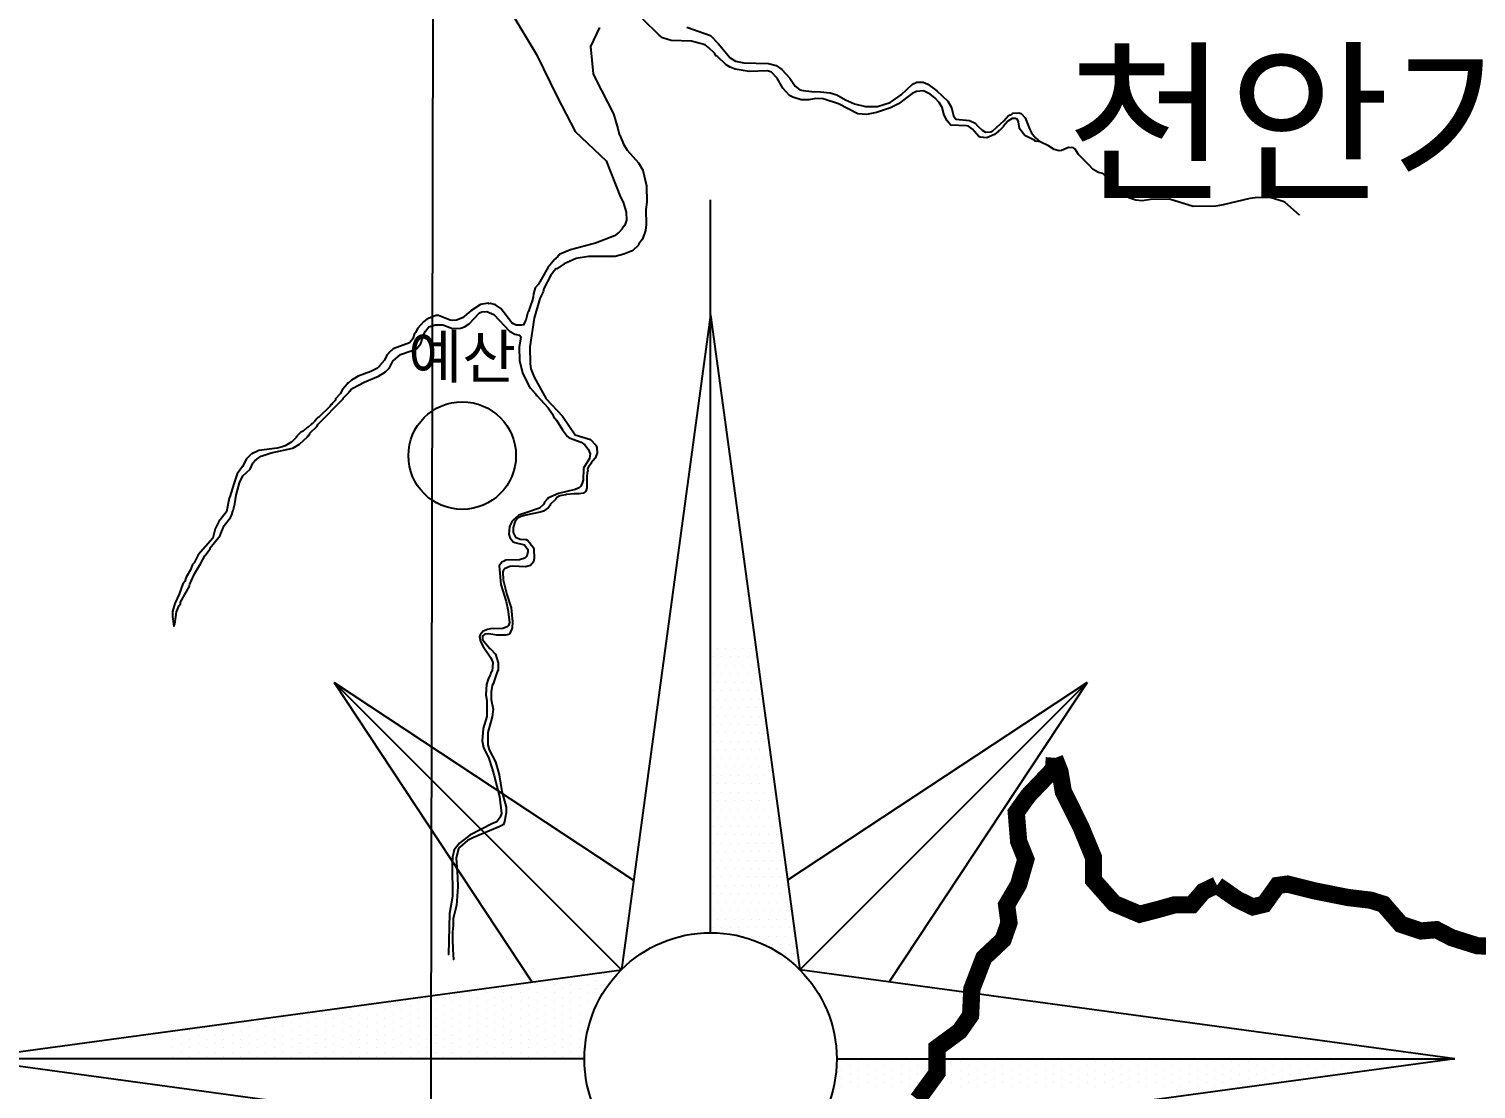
# Model space of a CAD drawing. Header units: millimetres. Extents: x -954552 to 1497340, y -301250 to 736091.
# Drawn here: x 173099 to 206730, y 345708 to 370346 of the extents above; entities that cross this region are included whole.
import ezdxf
from ezdxf.enums import TextEntityAlignment as Align

# ---------------------------------------------------------------- set-up
doc = ezdxf.new("R2010")
doc.units = ezdxf.units.MM
for name, color, linetype in [('2411', 7, 'Continuous'), ('AWS', 4, 'Continuous'), ('AWS명', 2, 'Continuous'), ('MAIN-RIVER', 5, 'Continuous'), ('관측소명', 3, 'Continuous'), ('티센', 6, 'Continuous')]:
    doc.layers.add(name, color=color, linetype=linetype)
doc.styles.get("Standard").update_dxf_attribs({"font": ''})
doc.styles.get('Standard').set_extended_font_data('Gulim')

msp = doc.modelspace()

# ---------------------------------------------------------------- linework, layer by layer
at = {"color": 61, "true_color": 0xe5e878}
for p, q in [((189099, 355953), (189099, 355953)), ((189296, 355953), (189296, 355953)), ((189493, 355953), (189493, 355953)), ((189689, 355953), (189689, 355953)), ((189886, 355953), (189886, 355953)), ((189000, 355756), (189000, 355756)), ((189099, 355559), (189099, 355559)), ((189197, 355756), (189197, 355756)), ((189296, 355559), (189296, 355559)), ((189394, 355756), (189394, 355756)), ((189493, 355559), (189493, 355559)), ((189591, 355756), (189591, 355756)), ((189689, 355559), (189689, 355559)), ((189788, 355756), (189788, 355756)), ((189886, 355559), (189886, 355559)), ((189985, 355756), (189985, 355756)), ((189000, 355362), (189000, 355362)), ((189099, 355165), (189099, 355165)), ((189197, 355362), (189197, 355362)), ((189296, 355165), (189296, 355165)), ((189394, 355362), (189394, 355362)), ((189493, 355165), (189493, 355165)), ((189591, 355362), (189591, 355362)), ((189689, 355165), (189689, 355165)), ((189788, 355362), (189788, 355362)), ((189886, 355165), (189886, 355165)), ((189985, 355362), (189985, 355362)), ((190083, 355165), (190083, 355165)), ((189000, 354968), (189000, 354968)), ((189197, 354968), (189197, 354968)), ((189394, 354968), (189394, 354968)), ((189591, 354968), (189591, 354968)), ((189788, 354968), (189788, 354968)), ((189985, 354968), (189985, 354968)), ((189000, 354575), (189000, 354575)), ((189099, 354771), (189099, 354771)), ((189197, 354575), (189197, 354575)), ((189296, 354771), (189296, 354771)), ((189394, 354575), (189394, 354575)), ((189493, 354771), (189493, 354771)), ((189591, 354575), (189591, 354575)), ((189689, 354771), (189689, 354771)), ((189788, 354575), (189788, 354575)), ((189886, 354771), (189886, 354771)), ((189985, 354575), (189985, 354575)), ((190083, 354771), (190083, 354771)), ((190182, 354575), (190182, 354575)), ((189000, 354181), (189000, 354181)), ((189099, 354378), (189099, 354378)), ((189197, 354181), (189197, 354181)), ((189296, 354378), (189296, 354378)), ((189394, 354181), (189394, 354181)), ((189493, 354378), (189493, 354378)), ((189591, 354181), (189591, 354181)), ((189689, 354378), (189689, 354378)), ((189788, 354181), (189788, 354181)), ((189886, 354378), (189886, 354378)), ((189985, 354181), (189985, 354181)), ((190083, 354378), (190083, 354378)), ((190182, 354181), (190182, 354181)), ((189099, 353984), (189099, 353984)), ((189296, 353984), (189296, 353984)), ((189493, 353984), (189493, 353984)), ((189689, 353984), (189689, 353984)), ((189886, 353984), (189886, 353984)), ((190083, 353984), (190083, 353984)), ((189000, 353787), (189000, 353787)), ((189099, 353590), (189099, 353590)), ((189197, 353787), (189197, 353787)), ((189296, 353590), (189296, 353590)), ((189394, 353787), (189394, 353787)), ((189493, 353590), (189493, 353590)), ((189591, 353787), (189591, 353787)), ((189689, 353590), (189689, 353590)), ((189788, 353787), (189788, 353787)), ((189886, 353590), (189886, 353590)), ((189985, 353787), (189985, 353787)), ((190083, 353590), (190083, 353590)), ((190182, 353787), (190182, 353787)), ((190280, 353590), (190280, 353590)), ((189000, 353393), (189000, 353393)), ((189099, 353196), (189099, 353196)), ((189197, 353393), (189197, 353393)), ((189296, 353196), (189296, 353196)), ((189394, 353393), (189394, 353393)), ((189493, 353196), (189493, 353196)), ((189591, 353393), (189591, 353393)), ((189689, 353196), (189689, 353196)), ((189788, 353393), (189788, 353393)), ((189886, 353196), (189886, 353196)), ((189985, 353393), (189985, 353393)), ((190083, 353196), (190083, 353196)), ((190182, 353393), (190182, 353393)), ((190280, 353196), (190280, 353196)), ((189000, 353000), (189000, 353000)), ((189099, 352803), (189099, 352803)), ((189197, 353000), (189197, 353000)), ((189296, 352803), (189296, 352803)), ((189394, 353000), (189394, 353000)), ((189493, 352803), (189493, 352803)), ((189591, 353000), (189591, 353000)), ((189689, 352803), (189689, 352803)), ((189788, 353000), (189788, 353000)), ((189886, 352803), (189886, 352803)), ((189985, 353000), (189985, 353000)), ((190083, 352803), (190083, 352803)), ((190182, 353000), (190182, 353000)), ((190280, 352803), (190280, 352803)), ((190378, 353000), (190378, 353000)), ((189000, 352606), (189000, 352606)), ((189197, 352606), (189197, 352606)), ((189394, 352606), (189394, 352606)), ((189591, 352606), (189591, 352606)), ((189788, 352606), (189788, 352606)), ((189985, 352606), (189985, 352606)), ((190182, 352606), (190182, 352606)), ((190378, 352606), (190378, 352606)), ((189000, 352212), (189000, 352212)), ((189099, 352409), (189099, 352409)), ((189197, 352212), (189197, 352212)), ((189296, 352409), (189296, 352409)), ((189394, 352212), (189394, 352212)), ((189493, 352409), (189493, 352409)), ((189591, 352212), (189591, 352212)), ((189689, 352409), (189689, 352409)), ((189788, 352212), (189788, 352212)), ((189886, 352409), (189886, 352409)), ((189985, 352212), (189985, 352212)), ((190083, 352409), (190083, 352409)), ((190182, 352212), (190182, 352212)), ((190280, 352409), (190280, 352409)), ((190378, 352212), (190378, 352212)), ((190477, 352409), (190477, 352409)), ((189000, 351818), (189000, 351818)), ((189099, 352015), (189099, 352015)), ((189197, 351818), (189197, 351818)), ((189296, 352015), (189296, 352015)), ((189394, 351818), (189394, 351818)), ((189493, 352015), (189493, 352015)), ((189591, 351818), (189591, 351818)), ((189689, 352015), (189689, 352015)), ((189788, 351818), (189788, 351818)), ((189886, 352015), (189886, 352015)), ((189985, 351818), (189985, 351818)), ((190083, 352015), (190083, 352015)), ((190182, 351818), (190182, 351818)), ((190280, 352015), (190280, 352015)), ((190378, 351818), (190378, 351818)), ((190477, 352015), (190477, 352015)), ((189099, 351621), (189099, 351621)), ((189296, 351621), (189296, 351621)), ((189493, 351621), (189493, 351621)), ((189689, 351621), (189689, 351621)), ((189886, 351621), (189886, 351621)), ((190083, 351621), (190083, 351621)), ((190280, 351621), (190280, 351621)), ((190477, 351621), (190477, 351621)), ((189000, 351425), (189000, 351425)), ((189099, 351228), (189099, 351228)), ((189197, 351425), (189197, 351425)), ((189296, 351228), (189296, 351228)), ((189394, 351425), (189394, 351425)), ((189493, 351228), (189493, 351228)), ((189591, 351425), (189591, 351425)), ((189689, 351228), (189689, 351228)), ((189788, 351425), (189788, 351425)), ((189886, 351228), (189886, 351228)), ((189985, 351425), (189985, 351425)), ((190083, 351228), (190083, 351228)), ((190182, 351425), (190182, 351425)), ((190280, 351228), (190280, 351228)), ((190378, 351425), (190378, 351425)), ((190477, 351228), (190477, 351228)), ((190575, 351425), (190575, 351425)), ((189000, 351031), (189000, 351031)), ((189099, 350834), (189099, 350834)), ((189197, 351031), (189197, 351031)), ((189296, 350834), (189296, 350834)), ((189394, 351031), (189394, 351031)), ((189493, 350834), (189493, 350834)), ((189591, 351031), (189591, 351031)), ((189689, 350834), (189689, 350834)), ((189788, 351031), (189788, 351031)), ((189886, 350834), (189886, 350834)), ((189985, 351031), (189985, 351031)), ((190083, 350834), (190083, 350834)), ((190182, 351031), (190182, 351031)), ((190280, 350834), (190280, 350834)), ((190378, 351031), (190378, 351031)), ((190477, 350834), (190477, 350834)), ((190575, 351031), (190575, 351031)), ((190674, 350834), (190674, 350834)), ((189000, 350637), (189000, 350637)), ((189099, 350440), (189099, 350440)), ((189197, 350637), (189197, 350637)), ((189296, 350440), (189296, 350440)), ((189394, 350637), (189394, 350637)), ((189493, 350440), (189493, 350440)), ((189591, 350637), (189591, 350637)), ((189689, 350440), (189689, 350440)), ((189788, 350637), (189788, 350637)), ((189886, 350440), (189886, 350440)), ((189985, 350637), (189985, 350637)), ((190083, 350440), (190083, 350440)), ((190182, 350637), (190182, 350637)), ((190280, 350440), (190280, 350440)), ((190378, 350637), (190378, 350637)), ((190477, 350440), (190477, 350440)), ((190575, 350637), (190575, 350637)), ((190674, 350440), (190674, 350440)), ((189000, 350243), (189000, 350243)), ((189197, 350243), (189197, 350243)), ((189394, 350243), (189394, 350243)), ((189591, 350243), (189591, 350243)), ((189788, 350243), (189788, 350243)), ((189985, 350243), (189985, 350243)), ((190182, 350243), (190182, 350243)), ((190378, 350243), (190378, 350243)), ((190575, 350243), (190575, 350243)), ((190772, 350243), (190772, 350243)), ((189000, 349850), (189000, 349850)), ((189099, 350046), (189099, 350046)), ((189197, 349850), (189197, 349850)), ((189296, 350046), (189296, 350046)), ((189394, 349850), (189394, 349850)), ((189493, 350046), (189493, 350046)), ((189591, 349850), (189591, 349850)), ((189689, 350046), (189689, 350046)), ((189788, 349850), (189788, 349850)), ((189886, 350046), (189886, 350046)), ((189985, 349850), (189985, 349850)), ((190083, 350046), (190083, 350046)), ((190182, 349850), (190182, 349850)), ((190280, 350046), (190280, 350046)), ((190378, 349850), (190378, 349850)), ((190477, 350046), (190477, 350046)), ((190575, 349850), (190575, 349850)), ((190674, 350046), (190674, 350046)), ((190772, 349850), (190772, 349850)), ((189000, 349456), (189000, 349456)), ((189099, 349653), (189099, 349653)), ((189197, 349456), (189197, 349456)), ((189296, 349653), (189296, 349653)), ((189394, 349456), (189394, 349456)), ((189493, 349653), (189493, 349653)), ((189591, 349456), (189591, 349456)), ((189689, 349653), (189689, 349653)), ((189788, 349456), (189788, 349456)), ((189886, 349653), (189886, 349653)), ((189985, 349456), (189985, 349456)), ((190083, 349653), (190083, 349653)), ((190182, 349456), (190182, 349456)), ((190280, 349653), (190280, 349653)), ((190378, 349456), (190378, 349456)), ((190477, 349653), (190477, 349653)), ((190575, 349456), (190575, 349456)), ((190674, 349653), (190674, 349653)), ((190772, 349456), (190772, 349456)), ((189689, 349259), (189689, 349259)), ((189886, 349259), (189886, 349259)), ((190083, 349259), (190083, 349259)), ((190280, 349259), (190280, 349259)), ((190477, 349259), (190477, 349259)), ((190674, 349259), (190674, 349259)), ((190871, 349259), (190871, 349259)), ((190182, 349062), (190182, 349062)), ((190378, 349062), (190378, 349062)), ((190575, 349062), (190575, 349062)), ((190674, 348865), (190674, 348865)), ((190772, 349062), (190772, 349062)), ((190871, 348865), (190871, 348865)), ((186680, 348437), (186680, 348437)), ((190969, 348668), (190969, 348668)), ((184515, 348141), (184515, 348141)), ((184908, 348141), (184908, 348141)), ((185105, 348240), (185105, 348240)), ((185302, 348141), (185302, 348141)), ((185499, 348240), (185499, 348240)), ((185696, 348141), (185696, 348141)), ((185893, 348240), (185893, 348240)), ((186090, 348338), (186090, 348338)), ((186090, 348141), (186090, 348141)), ((186286, 348240), (186286, 348240)), ((186483, 348338), (186483, 348338)), ((186483, 348141), (186483, 348141)), ((181758, 347748), (181758, 347748)), ((182152, 347748), (182152, 347748)), ((182349, 347846), (182349, 347846)), ((182546, 347748), (182546, 347748)), ((182743, 347846), (182743, 347846)), ((182940, 347944), (182940, 347944)), ((182940, 347748), (182940, 347748)), ((183136, 347846), (183136, 347846)), ((183333, 347944), (183333, 347944)), ((183333, 347748), (183333, 347748)), ((183530, 347846), (183530, 347846)), ((183727, 347944), (183727, 347944)), ((183727, 347748), (183727, 347748)), ((183924, 348043), (183924, 348043)), ((183924, 347846), (183924, 347846)), ((184121, 347944), (184121, 347944)), ((184121, 347748), (184121, 347748)), ((184318, 348043), (184318, 348043)), ((184318, 347846), (184318, 347846)), ((184515, 347944), (184515, 347944)), ((184515, 347748), (184515, 347748)), ((184711, 348043), (184711, 348043)), ((184711, 347846), (184711, 347846)), ((184908, 347944), (184908, 347944)), ((184908, 347748), (184908, 347748)), ((185105, 348043), (185105, 348043)), ((185105, 347846), (185105, 347846)), ((185302, 347944), (185302, 347944)), ((185302, 347748), (185302, 347748)), ((185499, 348043), (185499, 348043)), ((185499, 347846), (185499, 347846)), ((185696, 347944), (185696, 347944)), ((185696, 347748), (185696, 347748)), ((185893, 348043), (185893, 348043)), ((185893, 347846), (185893, 347846)), ((186090, 347944), (186090, 347944)), ((186090, 347748), (186090, 347748)), ((186286, 348043), (186286, 348043)), ((186286, 347846), (186286, 347846)), ((179593, 347452), (179593, 347452)), ((179986, 347452), (179986, 347452)), ((180183, 347551), (180183, 347551)), ((180380, 347452), (180380, 347452)), ((180577, 347551), (180577, 347551)), ((180774, 347649), (180774, 347649)), ((180774, 347452), (180774, 347452)), ((180971, 347551), (180971, 347551)), ((181168, 347649), (181168, 347649)), ((181168, 347452), (181168, 347452)), ((181365, 347551), (181365, 347551)), ((181561, 347649), (181561, 347649)), ((181561, 347452), (181561, 347452)), ((181758, 347551), (181758, 347551)), ((181955, 347649), (181955, 347649)), ((181955, 347452), (181955, 347452)), ((182152, 347551), (182152, 347551)), ((182349, 347649), (182349, 347649)), ((182349, 347452), (182349, 347452)), ((182546, 347551), (182546, 347551)), ((182743, 347649), (182743, 347649)), ((182743, 347452), (182743, 347452)), ((182940, 347551), (182940, 347551)), ((183136, 347649), (183136, 347649)), ((183136, 347452), (183136, 347452)), ((183333, 347551), (183333, 347551)), ((183530, 347649), (183530, 347649)), ((183530, 347452), (183530, 347452)), ((183727, 347551), (183727, 347551)), ((183924, 347649), (183924, 347649)), ((183924, 347452), (183924, 347452)), ((184121, 347551), (184121, 347551)), ((184318, 347649), (184318, 347649)), ((184318, 347452), (184318, 347452)), ((184515, 347551), (184515, 347551)), ((184711, 347649), (184711, 347649)), ((184711, 347452), (184711, 347452)), ((184908, 347551), (184908, 347551)), ((185105, 347649), (185105, 347649)), ((185105, 347452), (185105, 347452)), ((185302, 347551), (185302, 347551)), ((185499, 347649), (185499, 347649)), ((185499, 347452), (185499, 347452)), ((185696, 347551), (185696, 347551)), ((185893, 347649), (185893, 347649)), ((185893, 347452), (185893, 347452)), ((186090, 347551), (186090, 347551)), ((186286, 347649), (186286, 347649)), ((177427, 347157), (177427, 347157)), ((177821, 347157), (177821, 347157)), ((178018, 347255), (178018, 347255)), ((178215, 347157), (178215, 347157)), ((178411, 347255), (178411, 347255)), ((178608, 347354), (178608, 347354)), ((178608, 347157), (178608, 347157)), ((178805, 347255), (178805, 347255)), ((179002, 347354), (179002, 347354)), ((179002, 347157), (179002, 347157)), ((179199, 347255), (179199, 347255)), ((179396, 347354), (179396, 347354)), ((179396, 347157), (179396, 347157)), ((179593, 347255), (179593, 347255)), ((179790, 347354), (179790, 347354)), ((179790, 347157), (179790, 347157)), ((179986, 347255), (179986, 347255)), ((180183, 347354), (180183, 347354)), ((180183, 347157), (180183, 347157)), ((180380, 347255), (180380, 347255)), ((180577, 347354), (180577, 347354)), ((180577, 347157), (180577, 347157)), ((180774, 347255), (180774, 347255)), ((180971, 347354), (180971, 347354)), ((180971, 347157), (180971, 347157)), ((181168, 347255), (181168, 347255)), ((181365, 347354), (181365, 347354)), ((181365, 347157), (181365, 347157)), ((181561, 347255), (181561, 347255)), ((181758, 347354), (181758, 347354)), ((181758, 347157), (181758, 347157)), ((181955, 347255), (181955, 347255)), ((182152, 347354), (182152, 347354)), ((182152, 347157), (182152, 347157)), ((182349, 347255), (182349, 347255)), ((182546, 347354), (182546, 347354)), ((182546, 347157), (182546, 347157)), ((182743, 347255), (182743, 347255)), ((182940, 347354), (182940, 347354)), ((182940, 347157), (182940, 347157)), ((183136, 347255), (183136, 347255)), ((183333, 347354), (183333, 347354)), ((183333, 347157), (183333, 347157)), ((183530, 347255), (183530, 347255)), ((183727, 347354), (183727, 347354)), ((183727, 347157), (183727, 347157)), ((183924, 347255), (183924, 347255)), ((184121, 347354), (184121, 347354)), ((184121, 347157), (184121, 347157)), ((184318, 347255), (184318, 347255)), ((184515, 347354), (184515, 347354)), ((184515, 347157), (184515, 347157)), ((184711, 347255), (184711, 347255)), ((184908, 347354), (184908, 347354)), ((184908, 347157), (184908, 347157)), ((185105, 347255), (185105, 347255)), ((185302, 347354), (185302, 347354)), ((185302, 347157), (185302, 347157)), ((185499, 347255), (185499, 347255)), ((185696, 347354), (185696, 347354)), ((185696, 347157), (185696, 347157)), ((185893, 347255), (185893, 347255)), ((186090, 347354), (186090, 347354)), ((186090, 347157), (186090, 347157)), ((176443, 347058), (176443, 347058)), ((176443, 346862), (176443, 346862)), ((176640, 346960), (176640, 346960)), ((176640, 346763), (176640, 346763)), ((176836, 347058), (176836, 347058)), ((176836, 346862), (176836, 346862)), ((177033, 346960), (177033, 346960)), ((177033, 346763), (177033, 346763)), ((177230, 347058), (177230, 347058)), ((177230, 346862), (177230, 346862)), ((177427, 346960), (177427, 346960)), ((177427, 346763), (177427, 346763)), ((177624, 347058), (177624, 347058)), ((177624, 346862), (177624, 346862)), ((177821, 346960), (177821, 346960)), ((177821, 346763), (177821, 346763)), ((178018, 347058), (178018, 347058)), ((178018, 346862), (178018, 346862)), ((178215, 346960), (178215, 346960)), ((178215, 346763), (178215, 346763)), ((178411, 347058), (178411, 347058)), ((178411, 346862), (178411, 346862)), ((178608, 346960), (178608, 346960)), ((178608, 346763), (178608, 346763)), ((178805, 347058), (178805, 347058)), ((178805, 346862), (178805, 346862)), ((179002, 346960), (179002, 346960)), ((179002, 346763), (179002, 346763)), ((179199, 347058), (179199, 347058)), ((179199, 346862), (179199, 346862)), ((179396, 346960), (179396, 346960)), ((179396, 346763), (179396, 346763)), ((179593, 347058), (179593, 347058)), ((179593, 346862), (179593, 346862)), ((179790, 346960), (179790, 346960)), ((179790, 346763), (179790, 346763)), ((179986, 347058), (179986, 347058)), ((179986, 346862), (179986, 346862)), ((180183, 346960), (180183, 346960)), ((180183, 346763), (180183, 346763)), ((180380, 347058), (180380, 347058)), ((180380, 346862), (180380, 346862)), ((180577, 346960), (180577, 346960)), ((180577, 346763), (180577, 346763)), ((180774, 347058), (180774, 347058)), ((180774, 346862), (180774, 346862)), ((180971, 346960), (180971, 346960)), ((180971, 346763), (180971, 346763)), ((181168, 347058), (181168, 347058)), ((181168, 346862), (181168, 346862)), ((181365, 346960), (181365, 346960)), ((181365, 346763), (181365, 346763)), ((181561, 347058), (181561, 347058)), ((181561, 346862), (181561, 346862)), ((181758, 346960), (181758, 346960)), ((181758, 346763), (181758, 346763)), ((181955, 347058), (181955, 347058)), ((181955, 346862), (181955, 346862)), ((182152, 346960), (182152, 346960)), ((182152, 346763), (182152, 346763)), ((182349, 347058), (182349, 347058)), ((182349, 346862), (182349, 346862)), ((182546, 346960), (182546, 346960)), ((182546, 346763), (182546, 346763)), ((182743, 347058), (182743, 347058)), ((182743, 346862), (182743, 346862)), ((182940, 346960), (182940, 346960)), ((182940, 346763), (182940, 346763)), ((183136, 347058), (183136, 347058)), ((183136, 346862), (183136, 346862)), ((183333, 346960), (183333, 346960)), ((183333, 346763), (183333, 346763)), ((183530, 347058), (183530, 347058)), ((183530, 346862), (183530, 346862)), ((183727, 346960), (183727, 346960)), ((183727, 346763), (183727, 346763)), ((183924, 347058), (183924, 347058)), ((183924, 346862), (183924, 346862)), ((184121, 346960), (184121, 346960)), ((184121, 346763), (184121, 346763)), ((184318, 347058), (184318, 347058)), ((184318, 346862), (184318, 346862)), ((184515, 346960), (184515, 346960)), ((184515, 346763), (184515, 346763)), ((184711, 347058), (184711, 347058)), ((184711, 346862), (184711, 346862)), ((184908, 346960), (184908, 346960)), ((184908, 346763), (184908, 346763)), ((185105, 347058), (185105, 347058)), ((185105, 346862), (185105, 346862)), ((185302, 346960), (185302, 346960)), ((185302, 346763), (185302, 346763)), ((185499, 347058), (185499, 347058)), ((185499, 346862), (185499, 346862)), ((185696, 346960), (185696, 346960)), ((185696, 346763), (185696, 346763)), ((185893, 347058), (185893, 347058)), ((185893, 346862), (185893, 346862)), ((176443, 346665), (176443, 346665)), ((176443, 346468), (176443, 346468)), ((176640, 346566), (176640, 346566)), ((176836, 346665), (176836, 346665)), ((176836, 346468), (176836, 346468)), ((177033, 346566), (177033, 346566)), ((177230, 346665), (177230, 346665)), ((177230, 346468), (177230, 346468)), ((177427, 346566), (177427, 346566)), ((177624, 346665), (177624, 346665)), ((177624, 346468), (177624, 346468)), ((177821, 346566), (177821, 346566)), ((178018, 346665), (178018, 346665)), ((178018, 346468), (178018, 346468)), ((178215, 346566), (178215, 346566)), ((178411, 346665), (178411, 346665)), ((178411, 346468), (178411, 346468)), ((178608, 346566), (178608, 346566)), ((178805, 346665), (178805, 346665)), ((178805, 346468), (178805, 346468)), ((179002, 346566), (179002, 346566)), ((179199, 346665), (179199, 346665)), ((179199, 346468), (179199, 346468)), ((179396, 346566), (179396, 346566)), ((179593, 346665), (179593, 346665)), ((179593, 346468), (179593, 346468)), ((179790, 346566), (179790, 346566)), ((179986, 346665), (179986, 346665)), ((179986, 346468), (179986, 346468)), ((180183, 346566), (180183, 346566)), ((180380, 346665), (180380, 346665)), ((180380, 346468), (180380, 346468)), ((180577, 346566), (180577, 346566)), ((180774, 346665), (180774, 346665)), ((180774, 346468), (180774, 346468)), ((180971, 346566), (180971, 346566)), ((181168, 346665), (181168, 346665)), ((181168, 346468), (181168, 346468)), ((181365, 346566), (181365, 346566)), ((181561, 346665), (181561, 346665)), ((181561, 346468), (181561, 346468)), ((181758, 346566), (181758, 346566)), ((181955, 346665), (181955, 346665)), ((181955, 346468), (181955, 346468)), ((182152, 346566), (182152, 346566)), ((182349, 346665), (182349, 346665)), ((182349, 346468), (182349, 346468)), ((182546, 346566), (182546, 346566)), ((182743, 346665), (182743, 346665)), ((182743, 346468), (182743, 346468)), ((182940, 346566), (182940, 346566)), ((183136, 346665), (183136, 346665)), ((183136, 346468), (183136, 346468)), ((183333, 346566), (183333, 346566)), ((183530, 346665), (183530, 346665)), ((183530, 346468), (183530, 346468)), ((183727, 346566), (183727, 346566)), ((183924, 346665), (183924, 346665)), ((183924, 346468), (183924, 346468)), ((184121, 346566), (184121, 346566)), ((184318, 346665), (184318, 346665)), ((184318, 346468), (184318, 346468)), ((184515, 346566), (184515, 346566)), ((184711, 346665), (184711, 346665)), ((184711, 346468), (184711, 346468)), ((184908, 346566), (184908, 346566)), ((185105, 346665), (185105, 346665)), ((185105, 346468), (185105, 346468)), ((185302, 346566), (185302, 346566)), ((185499, 346665), (185499, 346665)), ((185499, 346468), (185499, 346468)), ((185696, 346566), (185696, 346566)), ((185893, 346665), (185893, 346665)), ((185893, 346468), (185893, 346468)), ((191988, 346348), (191988, 346348)), ((191988, 346151), (191988, 346151)), ((192185, 346250), (192185, 346250)), ((192382, 346348), (192382, 346348)), ((192382, 346151), (192382, 346151)), ((192579, 346250), (192579, 346250)), ((192776, 346348), (192776, 346348)), ((192776, 346151), (192776, 346151)), ((192973, 346250), (192973, 346250)), ((193170, 346348), (193170, 346348)), ((193170, 346151), (193170, 346151)), ((193366, 346250), (193366, 346250)), ((193563, 346348), (193563, 346348)), ((193563, 346151), (193563, 346151)), ((193760, 346250), (193760, 346250)), ((193957, 346348), (193957, 346348)), ((193957, 346151), (193957, 346151)), ((194154, 346250), (194154, 346250)), ((194351, 346348), (194351, 346348)), ((194351, 346151), (194351, 346151)), ((194548, 346250), (194548, 346250)), ((194745, 346348), (194745, 346348)), ((194745, 346151), (194745, 346151)), ((194941, 346250), (194941, 346250)), ((195138, 346348), (195138, 346348)), ((195138, 346151), (195138, 346151)), ((195335, 346250), (195335, 346250)), ((195532, 346348), (195532, 346348)), ((195532, 346151), (195532, 346151)), ((195729, 346250), (195729, 346250)), ((195926, 346348), (195926, 346348)), ((195926, 346151), (195926, 346151)), ((196123, 346250), (196123, 346250)), ((196320, 346348), (196320, 346348)), ((196320, 346151), (196320, 346151)), ((196516, 346250), (196516, 346250)), ((196713, 346348), (196713, 346348)), ((196713, 346151), (196713, 346151)), ((196910, 346250), (196910, 346250)), ((197107, 346348), (197107, 346348)), ((197107, 346151), (197107, 346151)), ((197304, 346250), (197304, 346250)), ((197501, 346348), (197501, 346348)), ((197501, 346151), (197501, 346151)), ((197698, 346250), (197698, 346250)), ((197895, 346348), (197895, 346348)), ((197895, 346151), (197895, 346151)), ((198091, 346250), (198091, 346250)), ((198288, 346348), (198288, 346348)), ((198288, 346151), (198288, 346151)), ((198485, 346250), (198485, 346250)), ((198682, 346348), (198682, 346348)), ((198682, 346151), (198682, 346151)), ((198879, 346250), (198879, 346250)), ((199076, 346348), (199076, 346348)), ((199076, 346151), (199076, 346151)), ((199273, 346250), (199273, 346250)), ((199470, 346348), (199470, 346348)), ((199470, 346151), (199470, 346151)), ((199666, 346250), (199666, 346250)), ((199863, 346348), (199863, 346348)), ((199863, 346151), (199863, 346151)), ((200060, 346250), (200060, 346250)), ((200257, 346348), (200257, 346348)), ((200257, 346151), (200257, 346151)), ((200454, 346250), (200454, 346250)), ((200651, 346348), (200651, 346348)), ((200651, 346151), (200651, 346151)), ((200848, 346250), (200848, 346250)), ((201045, 346348), (201045, 346348)), ((201045, 346151), (201045, 346151)), ((201241, 346250), (201241, 346250)), ((201438, 346348), (201438, 346348)), ((201438, 346151), (201438, 346151)), ((201635, 346250), (201635, 346250)), ((201832, 346348), (201832, 346348)), ((201832, 346151), (201832, 346151)), ((202029, 346250), (202029, 346250)), ((202226, 346348), (202226, 346348)), ((202226, 346151), (202226, 346151)), ((202423, 346250), (202423, 346250)), ((202620, 346348), (202620, 346348)), ((202620, 346151), (202620, 346151)), ((202816, 346250), (202816, 346250)), ((203013, 346348), (203013, 346348)), ((203013, 346151), (203013, 346151)), ((203210, 346250), (203210, 346250)), ((203407, 346348), (203407, 346348)), ((203407, 346151), (203407, 346151)), ((203604, 346250), (203604, 346250)), ((203801, 346348), (203801, 346348)), ((203801, 346151), (203801, 346151)), ((203998, 346250), (203998, 346250)), ((204195, 346348), (204195, 346348)), ((204195, 346151), (204195, 346151)), ((204391, 346250), (204391, 346250)), ((204588, 346348), (204588, 346348)), ((204785, 346250), (204785, 346250)), ((204982, 346348), (204982, 346348)), ((205376, 346348), (205376, 346348)), ((205770, 346348), (205770, 346348)), ((191988, 345954), (191988, 345954)), ((191988, 345758), (191988, 345758)), ((192185, 346053), (192185, 346053)), ((192185, 345856), (192185, 345856)), ((192382, 345954), (192382, 345954)), ((192382, 345758), (192382, 345758)), ((192579, 346053), (192579, 346053)), ((192579, 345856), (192579, 345856)), ((192776, 345954), (192776, 345954)), ((192776, 345758), (192776, 345758)), ((192973, 346053), (192973, 346053)), ((192973, 345856), (192973, 345856)), ((193170, 345954), (193170, 345954)), ((193170, 345758), (193170, 345758)), ((193366, 346053), (193366, 346053)), ((193366, 345856), (193366, 345856)), ((193563, 345954), (193563, 345954)), ((193563, 345758), (193563, 345758)), ((193760, 346053), (193760, 346053)), ((193760, 345856), (193760, 345856)), ((193957, 345954), (193957, 345954)), ((193957, 345758), (193957, 345758)), ((194154, 346053), (194154, 346053)), ((194154, 345856), (194154, 345856)), ((194351, 345954), (194351, 345954)), ((194351, 345758), (194351, 345758)), ((194548, 346053), (194548, 346053)), ((194548, 345856), (194548, 345856)), ((194745, 345954), (194745, 345954)), ((194745, 345758), (194745, 345758)), ((194941, 346053), (194941, 346053)), ((194941, 345856), (194941, 345856)), ((195138, 345954), (195138, 345954)), ((195138, 345758), (195138, 345758)), ((195335, 346053), (195335, 346053)), ((195335, 345856), (195335, 345856)), ((195532, 345954), (195532, 345954)), ((195532, 345758), (195532, 345758)), ((195729, 346053), (195729, 346053)), ((195729, 345856), (195729, 345856)), ((195926, 345954), (195926, 345954)), ((195926, 345758), (195926, 345758)), ((196123, 346053), (196123, 346053)), ((196123, 345856), (196123, 345856)), ((196320, 345954), (196320, 345954)), ((196320, 345758), (196320, 345758)), ((196516, 346053), (196516, 346053)), ((196516, 345856), (196516, 345856)), ((196713, 345954), (196713, 345954)), ((196713, 345758), (196713, 345758)), ((196910, 346053), (196910, 346053)), ((196910, 345856), (196910, 345856)), ((197107, 345954), (197107, 345954)), ((197107, 345758), (197107, 345758)), ((197304, 346053), (197304, 346053)), ((197304, 345856), (197304, 345856)), ((197501, 345954), (197501, 345954)), ((197501, 345758), (197501, 345758)), ((197698, 346053), (197698, 346053)), ((197698, 345856), (197698, 345856)), ((197895, 345954), (197895, 345954)), ((197895, 345758), (197895, 345758)), ((198091, 346053), (198091, 346053)), ((198091, 345856), (198091, 345856)), ((198288, 345954), (198288, 345954)), ((198288, 345758), (198288, 345758)), ((198485, 346053), (198485, 346053)), ((198485, 345856), (198485, 345856)), ((198682, 345954), (198682, 345954)), ((198682, 345758), (198682, 345758)), ((198879, 346053), (198879, 346053)), ((198879, 345856), (198879, 345856)), ((199076, 345954), (199076, 345954)), ((199076, 345758), (199076, 345758)), ((199273, 346053), (199273, 346053)), ((199273, 345856), (199273, 345856)), ((199470, 345954), (199470, 345954)), ((199470, 345758), (199470, 345758)), ((199666, 346053), (199666, 346053)), ((199666, 345856), (199666, 345856)), ((199863, 345954), (199863, 345954)), ((199863, 345758), (199863, 345758)), ((200060, 346053), (200060, 346053)), ((200060, 345856), (200060, 345856)), ((200257, 345954), (200257, 345954)), ((200257, 345758), (200257, 345758)), ((200454, 346053), (200454, 346053)), ((200454, 345856), (200454, 345856)), ((200651, 345954), (200651, 345954)), ((200651, 345758), (200651, 345758)), ((200848, 346053), (200848, 346053)), ((200848, 345856), (200848, 345856)), ((201045, 345954), (201045, 345954)), ((201045, 345758), (201045, 345758)), ((201241, 346053), (201241, 346053)), ((201241, 345856), (201241, 345856)), ((201438, 345954), (201438, 345954)), ((201438, 345758), (201438, 345758)), ((201635, 346053), (201635, 346053)), ((201635, 345856), (201635, 345856)), ((201832, 345954), (201832, 345954)), ((202029, 346053), (202029, 346053)), ((202029, 345856), (202029, 345856)), ((202226, 345954), (202226, 345954)), ((202423, 346053), (202423, 346053)), ((202620, 345954), (202620, 345954)), ((202816, 346053), (202816, 346053)), ((203210, 346053), (203210, 346053)), ((203604, 346053), (203604, 346053))]:
    msp.add_line(p, q, dxfattribs=at)
for points in [[(188940, 349341), (188940, 366375)], [(188940, 363704), (186867, 348482)], [(188940, 363704), (191014, 348482)], [(186867, 348482), (180189, 355160)], [(180189, 355160), (184788, 348199)], [(180189, 355160), (187150, 350561)], [(197692, 355160), (190731, 350561)], [(191014, 348482), (197692, 355160)], [(197692, 355160), (193093, 348199)], [(171645, 346408), (186867, 348482)], [(206236, 346408), (191014, 348482)], [(186008, 346408), (171645, 346408)], [(171645, 346408), (186867, 344334)], [(206236, 346408), (191014, 344334)], [(191873, 346408), (206236, 346408)]]:
    msp.add_lwpolyline(points, dxfattribs=at)
msp.add_circle((188940, 346408), 2933, dxfattribs=at)
at = {"layer": '2411', "const_width": 400}
for points in [[(196930, 353408), (196909, 353142), (196323, 352528), (196044, 352137), (196099, 351467), (196267, 351048), (196099, 350462), (195820, 349987), (195876, 349569), (195737, 349178), (195290, 348759), (195011, 348033), (194983, 347419), (194731, 347056), (194201, 346665), (194201, 346079), (193754, 345465)], [(200704, 350450), (200390, 350300), (200125, 349989), (199721, 349989), (199332, 349880), (198912, 349771), (198320, 350020), (197838, 350565), (197838, 351094), (197542, 351810), (197138, 352619), (197060, 353086), (196935, 353397), (196935, 353397)], [(200713, 350443), (201184, 350114), (201542, 349942), (201806, 350005), (202117, 350440), (202351, 350472), (202973, 350316), (203751, 350160), (204280, 350098), (204576, 350005), (204981, 349538), (205447, 349382), (205805, 349413), (206163, 349227), (206755, 349040), (207393, 349009)]]:
    msp.add_lwpolyline(points, dxfattribs=at)
at = {"layer": 'AWS'}
msp.add_circle((183168, 360430), 1250, dxfattribs=at)
at = {"layer": 'MAIN-RIVER'}
for points in [[(184300, 370741), (184897, 369756), (185375, 368771), (185793, 367965), (186510, 367278), (186850, 366439), (186912, 366320), (186982, 366089), (186987, 365902), (186950, 365789), (186889, 365710), (186889, 365697), (186815, 365623), (186707, 365539), (186263, 365370), (185683, 365214), (185420, 365102), (185418, 365087), (185398, 365079), (185380, 365047), (185350, 365029), (185344, 365009), (185323, 364998), (185163, 364813), (184939, 364413), (184864, 364327), (184827, 364187), (184821, 364112), (184786, 363995), (184767, 363967), (184706, 363779), (184693, 363767), (184646, 363577), (184601, 363490), (184601, 363471), (184552, 363460), (184552, 363460), (184421, 363458), (184358, 363489), (184325, 363517), (184064, 363846), (183940, 363933), (183828, 363964), (183781, 363957), (183777, 363973), (183590, 363945), (183365, 363795), (183177, 363632), (183034, 363576), (182952, 363570), (182890, 363576), (182620, 363689), (182556, 363686), (182346, 363601), (182271, 363543), (182134, 363391), (182080, 363292), (182058, 363271), (182022, 363145), (181947, 363054), (181566, 362914), (181453, 362814), (181453, 362802), (181416, 362764), (181359, 362645), (181247, 362520), (181247, 362508), (181197, 362464), (181197, 362464), (181047, 362386), (180748, 362276), (180597, 362182), (180517, 362113), (180504, 362113), (180504, 362101), (180492, 362101), (180492, 362089), (180385, 361970), (180329, 361864), (180223, 361746), (180223, 361720), (180148, 361645), (180148, 361633), (180135, 361633), (180135, 361620), (180123, 361620), (180111, 361595), (180098, 361595), (180098, 361583), (179828, 361315), (179809, 361308), (179770, 361271), (179770, 361259), (179746, 361247), (179746, 361234), (179682, 361172), (179669, 361171), (179668, 361158), (179582, 361087), (179562, 361082), (179562, 361082), (179471, 361000), (179417, 360977), (179319, 360873), (179313, 360852), (179207, 360753), (179055, 360661), (178964, 360625), (178867, 360602), (178443, 360551), (178261, 360461), (178155, 360358), (178066, 360174), (177937, 360008), (177857, 359777), (177770, 359471), (177753, 359443), (177687, 359127), (177513, 358902), (177425, 358727), (177369, 358515), (177032, 358127), (176938, 357940), (176900, 357902), (176852, 357777), (176751, 357608), (176720, 357502), (176674, 357450), (176594, 357208), (176488, 356996), (176438, 356809), (176433, 356690), (176433, 356690), (176465, 356469), (176491, 356515), (176532, 356796), (176594, 356946), (176620, 356984), (176620, 357022), (176819, 357384), (176837, 357442), (176944, 357684), (177090, 357916), (177137, 358013), (177188, 358102), (177312, 358265), (177312, 358290), (177544, 358571), (177556, 358620), (177637, 358802), (177781, 358995), (177812, 359053), (177836, 359141), (177848, 359153), (177885, 359306), (177918, 359514), (177994, 359795), (178068, 359958), (178242, 360114), (178305, 360257), (178338, 360290), (178339, 360304), (178400, 360357), (178499, 360421), (178499, 360421), (178730, 360495), (179230, 360607), (179386, 360695), (179573, 360870), (179573, 360883), (179592, 360889), (179604, 360914), (179617, 360914), (179629, 360952), (179786, 361108), (179817, 361164), (180401, 361753), (180401, 361766), (180541, 361901), (180541, 361913), (180573, 361933), (180581, 361962), (180629, 361998), (180892, 362139), (181222, 362277), (181385, 362376), (181479, 362470), (181559, 362626), (181735, 362783), (181983, 362863), (182116, 362920), (182203, 363033), (182284, 363270), (182315, 363326), (182396, 363423), (182540, 363470), (182540, 363470), (182721, 363470), (182946, 363383), (183140, 363389), (183218, 363420), (183328, 363489), (183571, 363748), (183621, 363773), (183739, 363782), (183902, 363707), (184264, 363320), (184389, 363252), (184496, 363227), (184527, 363190), (184490, 362952), (184502, 362640), (184571, 362352), (184712, 362064), (184757, 361997), (184880, 361856), (184886, 361836), (184905, 361826), (185165, 361540), (185265, 361393), (185308, 361303), (185321, 361303), (185359, 361251), (185500, 361029), (185615, 360872), (185652, 360847), (185933, 360739), (186021, 360679), (186021, 360679), (186096, 360577), (186140, 360472), (186127, 360366), (185990, 360141), (185976, 359857), (185958, 359791), (185922, 359722), (185883, 359679), (185796, 359644), (185409, 359548), (185159, 359441), (185159, 359429), (185140, 359420), (185084, 359351), (185065, 359304), (184966, 359210), (184648, 359103), (184487, 359043), (184414, 358983), (184358, 358941), (184328, 358904), (184276, 358800), (184266, 358772), (184253, 358604), (184278, 358526), (184353, 358429), (184391, 358410), (184616, 358354), (184697, 358248), (184697, 358191), (184672, 358092), (184672, 358092), (184622, 358048), (184503, 358010), (184185, 358004), (184159, 357994), (184159, 357982), (184091, 357954), (184029, 357867), (184066, 357435), (184191, 357036), (184229, 356854), (184266, 356554), (184242, 356479), (184216, 356454), (184110, 356411), (183823, 356405), (183754, 356392), (183654, 356348), (183585, 356267), (183573, 356223), (183592, 356111), (183658, 355997), (183836, 355733), (183879, 355623), (183867, 355424), (183836, 355382), (183829, 355350), (183769, 355237), (183730, 355112), (183717, 354874), (183742, 354742), (183742, 354368), (183742, 354368), (183654, 354087), (183630, 353799), (183661, 353649), (183787, 353387), (183867, 353150), (183912, 352986), (184036, 352506), (184080, 352113), (184054, 352025), (183974, 351919), (183874, 351879), (183343, 351607), (183105, 351425), (182981, 351269), (182944, 351096), (182937, 350931), (182943, 350182), (182869, 349789), (182847, 348839), (182847, 348839)], [(186361, 370383), (186152, 369935), (186212, 369303)], [(188392, 370387), (188942, 370194), (189115, 370011), (189398, 369675), (189523, 369600), (189711, 369557), (190286, 369545), (190466, 369495), (190597, 369401), (190782, 369202), (190908, 369017), (191014, 368934), (191094, 368915), (191289, 368895), (191493, 368882), (191723, 368858), (191872, 368811), (192079, 368698), (192285, 368602), (192541, 368545), (192822, 368545), (193116, 368639), (193116, 368639), (193366, 368814), (193634, 369065), (193734, 369108), (193884, 369112), (193990, 369065), (194200, 368909), (194452, 368671), (194540, 368522), (194584, 368327), (194640, 368246), (194959, 368221), (195087, 368153), (195155, 368086), (195252, 367990), (195333, 367947), (195452, 367956), (195508, 367984), (195754, 368211), (195865, 368334), (195940, 368368), (195964, 368390), (196102, 368396), (196158, 368378), (196252, 368278), (196358, 368006), (196401, 367931), (196491, 367813), (196597, 367724), (196483, 367738), (196477, 367757), (196246, 367866), (196246, 367866), (196180, 367945), (196122, 368035), (196096, 368184), (196071, 368238), (196023, 368268), (195952, 368265), (195848, 368199), (195745, 368089), (195745, 368076), (195644, 367977), (195632, 367977), (195625, 367959), (195540, 367891), (195359, 367815), (195203, 367828), (195171, 367846), (195027, 368015), (194934, 368084), (194884, 368094), (194527, 368109), (194440, 368209), (194365, 368346), (194322, 368521), (194253, 368640), (194153, 368747), (194047, 368834), (193890, 368909), (193727, 368896), (193628, 368846), (193309, 368608), (193122, 368512), (193122, 368512), (192793, 368404), (192560, 368358), (192360, 368377), (191916, 368602), (191554, 368720), (191385, 368726), (191223, 368701), (191098, 368698), (191048, 368701), (190848, 368757), (190773, 368801), (190620, 368967), (190484, 369201), (190354, 369345), (190260, 369370), (189835, 369357), (189513, 369413), (189393, 369457), (189304, 369513), (189090, 369711), (189061, 369718), (189036, 369774), (188892, 369918), (188817, 369975), (188498, 370062), (188023, 370081), (187824, 370137), (187745, 370202), (187368, 370574)], [(186212, 369303), (186262, 369184), (186687, 368370), (186783, 368033), (186812, 367901), (186831, 367876), (186918, 367670), (187000, 367525), (187267, 367234), (187363, 367064), (187450, 366702), (187462, 366317), (187437, 366152), (187446, 365802), (187425, 365658), (187357, 365458), (187276, 365354), (187269, 365324), (187125, 365189), (187076, 365172), (186927, 365112), (186725, 365058), (186100, 365057), (185814, 365008), (185539, 364888), (185370, 364770), (185345, 364770), (185226, 364627), (185064, 364314), (185051, 364240), (184970, 364083), (184970, 364083), (184839, 363627), (184739, 362959), (184746, 362565), (184763, 362444), (184839, 362253), (185121, 361746), (185496, 361347), (185795, 360916), (186152, 360803), (186270, 360669), (186296, 360616), (186302, 360485), (186258, 360373), (186164, 360263), (186164, 360250), (186102, 360166), (186083, 360122), (186086, 360079), (186070, 360042), (186062, 359919), (186065, 359685), (186040, 359604), (185990, 359561), (185890, 359544), (185769, 359544), (185592, 359526), (185579, 359515), (185434, 359497), (185366, 359453), (185334, 359408), (185215, 359291), (185215, 359291), (185215, 359267), (185165, 359216), (185059, 359141), (184978, 359114), (184648, 359047), (184541, 359017), (184469, 358983), (184401, 358905), (184353, 358760), (184353, 358641), (184410, 358532), (184515, 358485), (184651, 358479), (184691, 358454), (184809, 358311), (184830, 358262), (184840, 358036), (184822, 357961), (184753, 357880), (184642, 357848), (184347, 357860), (184272, 357854), (184154, 357801), (184129, 357773), (184110, 357729), (184122, 357542), (184209, 357202), (184304, 356892), (184340, 356564), (184329, 356425), (184273, 356293), (184273, 356293), (184244, 356273), (184185, 356254), (183976, 356260), (183785, 356286), (183692, 356277), (183642, 356230), (183642, 356155), (183805, 355954), (183818, 355950), (183942, 355814), (184004, 355617), (184004, 355443), (183984, 355408), (183888, 355124), (183867, 355086), (183842, 354943), (183842, 354761), (183885, 354539), (183867, 354358), (183767, 353993), (183761, 353818), (183767, 353712), (183792, 353594), (183940, 353311), (183990, 353154), (184029, 353015), (184092, 352621), (184193, 352257), (184193, 352125), (184143, 351888), (184118, 351851), (184118, 351851), (184040, 351811), (183412, 351547), (183293, 351485), (183112, 351332), (183081, 351288), (183031, 351081), (183062, 350632), (183064, 350408), (183037, 349976), (182956, 349676), (182961, 349506), (182946, 349357), (182944, 349195), (182950, 348951), (182969, 348720), (182969, 348720)], [(202629, 366018), (202629, 366018), (202629, 366018), (202291, 366314), (202245, 366338), (201969, 366418), (201656, 366430), (201474, 366407), (200850, 366255), (200682, 366224), (200157, 366217), (199607, 366392), (199164, 366379), (198970, 366355), (198820, 366367), (198687, 366413), (198495, 366519), (198342, 366656), (198342, 366656), (198235, 366809), (198059, 366985), (198059, 366985), (197956, 367007), (197829, 367083), (197726, 367196), (197700, 367222), (197489, 367429), (197410, 367551), (197377, 367585), (197258, 367591), (197096, 367523), (197045, 367516), (196925, 367541), (196795, 367629), (196597, 367724)]]:
    msp.add_lwpolyline(points, dxfattribs=at)
at = {"layer": '티센'}
msp.add_lwpolyline([(182515, 387037), (182433, 342323)], dxfattribs=at)

# ---------------------------------------------------------------- texts
at = {"layer": 'AWS명'}
msp.add_text('예산', height=1000, dxfattribs=at).set_placement((183168, 361930), align=Align.BOTTOM_CENTER)
at = {"layer": '관측소명'}
msp.add_text('천안기상관측소', height=3000, dxfattribs=at).set_placement((210379, 365756), align=Align.BOTTOM_CENTER)

doc.saveas('drawing.dxf')
